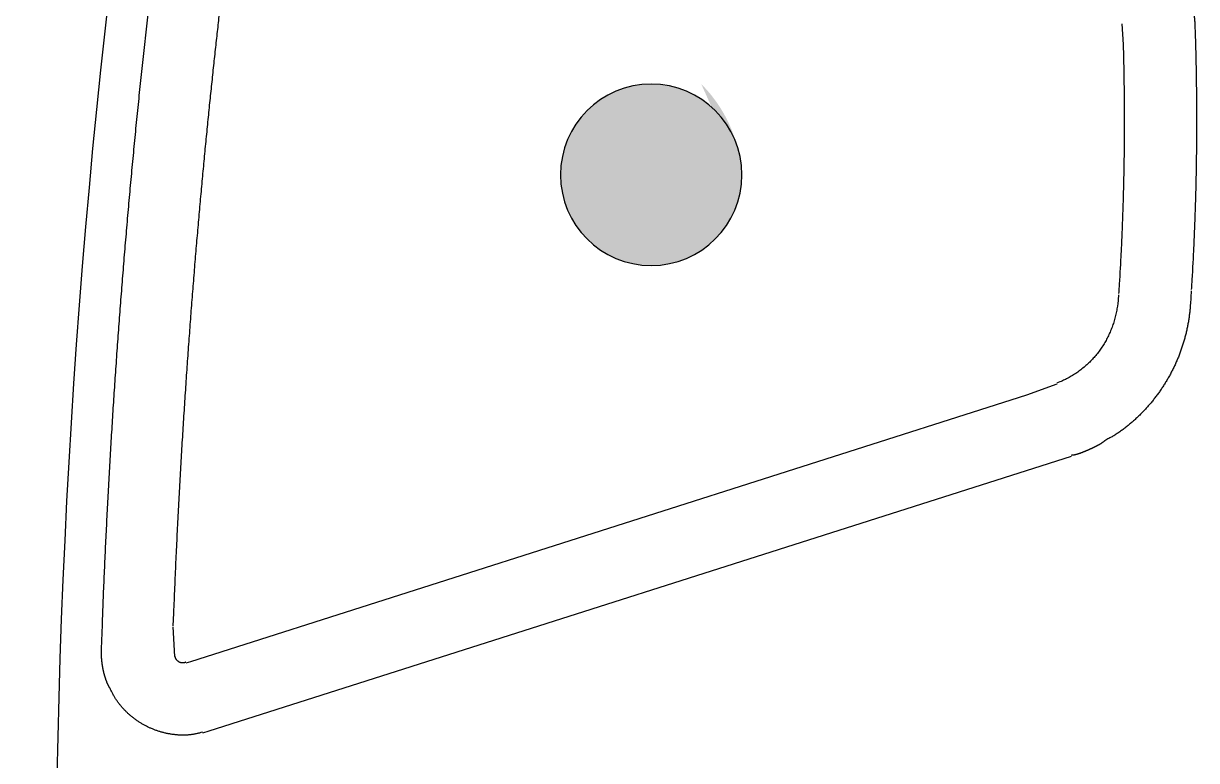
# Model space of a CAD drawing. Extents: x 413 to 494, y 628 to 766.
# Drawn here: x 450.774 to 451.627, y 646.752 to 647.288 of the extents above; entities that cross this region are included whole.
import ezdxf

# ---------------------------------------------------------------- set-up
doc = ezdxf.new("R2010")
doc.units = 0
doc.header["$MEASUREMENT"] = 0
doc.layers.add('1', color=4, linetype='Continuous')
doc.layers.add('DIM', color=3, linetype='Continuous')

# ---------------------------------------------------------------- blocks, each defined once
blk = doc.blocks.new('HSSCP')
at = {"layer": '1'}
h = blk.add_hatch(color=4, dxfattribs=at)
h.dxf.hatch_style = 2
edge = h.paths.add_edge_path()
edge.add_spline(control_points=[(-2.28067, -0.42885), (-2.28067, -0.42885), (-2.28067, -0.42885), (-2.28067, -0.46529), (-2.31021, -0.49483), (-2.34664, -0.49483), (-2.38308, -0.49483), (-2.41261, -0.46529), (-2.41261, -0.42885), (-2.41261, -0.39242), (-2.38308, -0.36288), (-2.34664, -0.36288), (-2.31021, -0.36288), (-2.28067, -0.39242), (-2.28067, -0.42885)], knot_values=[-1, 0, 0, 0, 0, 0, 1, 1, 1, 2, 2, 2, 3, 3, 3, 4, 4, 4, 4], degree=3, periodic=0)
at = {"layer": '1', "color": 4}
for points in [[(-2.00424, -0.31919), (-2.00339, -0.334)], [(-2.00666, -0.51605), (-2.00733, -0.52322)], [(-1.9538, -0.51316), (-1.95443, -0.52293)], [(-2.05155, -0.58118), (-2.0737, -0.58923)], [(-2.0737, -0.58923), (-2.68167, -0.78303)], [(-2.04119, -0.63371), (-2.66828, -0.8336)], [(-2.69307, -0.77929), (-2.69421, -0.75768)], [(-2.68167, -0.78303), (-2.68511, -0.78407)], [(-2.66828, -0.8336), (-2.67303, -0.8349)]]:
    blk.add_lwpolyline(points, dxfattribs=at)
blk.add_open_spline([(-2.71054, -0.06887), (-2.80321, -0.6731), (-2.80315, -1.28793), (-2.71037, -1.89214)], degree=3, dxfattribs=at)
for points, knots in [([(-2.74647, -0.77359), (-2.74647, -0.77359), (-2.74584, -0.75608), (-2.74584, -0.75608), (-2.74561, -0.75025), (-2.74539, -0.74441), (-2.74515, -0.73858), (-2.74491, -0.73275), (-2.74467, -0.72691), (-2.74442, -0.72108), (-2.74417, -0.71524), (-2.7439, -0.7094), (-2.74364, -0.70357), (-2.74337, -0.69774), (-2.74309, -0.6919), (-2.7428, -0.68607), (-2.74251, -0.68024), (-2.74221, -0.6744), (-2.74191, -0.66857), (-2.7416, -0.66273), (-2.74129, -0.65689), (-2.74097, -0.65106), (-2.74065, -0.64523), (-2.74032, -0.6394), (-2.73998, -0.63356), (-2.73964, -0.62773), (-2.7393, -0.62189), (-2.73894, -0.61605), (-2.73859, -0.61022), (-2.73822, -0.60439), (-2.73785, -0.59856), (-2.73747, -0.59273), (-2.73709, -0.58689), (-2.7367, -0.58105), (-2.73631, -0.57522), (-2.73591, -0.56939), (-2.7355, -0.56356), (-2.73509, -0.55772), (-2.73468, -0.55189), (-2.73425, -0.54605), (-2.73383, -0.54022), (-2.7334, -0.53439), (-2.73296, -0.52856), (-2.73252, -0.52273), (-2.73206, -0.51689), (-2.73161, -0.51106), (-2.73115, -0.50523), (-2.73068, -0.4994), (-2.7302, -0.49356), (-2.72973, -0.48773), (-2.72924, -0.4819), (-2.72875, -0.47607), (-2.72826, -0.47024), (-2.72776, -0.4644), (-2.72725, -0.45858), (-2.72673, -0.45275), (-2.72622, -0.44691), (-2.72569, -0.44109), (-2.72516, -0.43526), (-2.72462, -0.42942), (-2.72408, -0.42359), (-2.72354, -0.41777), (-2.72298, -0.41193), (-2.72242, -0.40611), (-2.72186, -0.40028), (-2.72129, -0.39444), (-2.72071, -0.38862), (-2.72013, -0.38279), (-2.71954, -0.37696), (-2.71895, -0.37113), (-2.71835, -0.36531), (-2.71775, -0.35948), (-2.71714, -0.35365), (-2.71652, -0.34783), (-2.7159, -0.34199), (-2.71527, -0.33617), (-2.71464, -0.33034), (-2.714, -0.32452), (-2.71335, -0.31869), (-2.71271, -0.31287), (-2.71205, -0.30705), (-2.71139, -0.30123), (-2.71072, -0.2954), (-2.71005, -0.28957), (-2.70936, -0.28375), (-2.70869, -0.27791), (-2.70799, -0.27207), (-2.70729, -0.26624), (-2.7066, -0.26043), (-2.70589, -0.25462), (-2.70517, -0.24881), (-2.70447, -0.24304), (-2.70375, -0.23726), (-2.70302, -0.23149), (-2.70228, -0.22561), (-2.70154, -0.21975), (-2.70078, -0.21388), (-2.70001, -0.20788), (-2.69922, -0.20188), (-2.69842, -0.19588), (-2.69768, -0.19024), (-2.69693, -0.1846), (-2.69618, -0.17897), (-2.6955, -0.17388), (-2.69481, -0.16878), (-2.69413, -0.16369), (-2.69322, -0.15715), (-2.6923, -0.15061), (-2.69137, -0.14407), (-2.68994, -0.134), (-2.68848, -0.12393), (-2.68698, -0.11386), (-2.68506, -0.10067), (-2.68311, -0.08749), (-2.68115, -0.07431)], [0, 0, 0, 0, 1, 1, 1, 2, 2, 2, 3, 3, 3, 4, 4, 4, 5, 5, 5, 6, 6, 6, 7, 7, 7, 8, 8, 8, 9, 9, 9, 10, 10, 10, 11, 11, 11, 12, 12, 12, 13, 13, 13, 14, 14, 14, 15, 15, 15, 16, 16, 16, 17, 17, 17, 18, 18, 18, 19, 19, 19, 20, 20, 20, 21, 21, 21, 22, 22, 22, 23, 23, 23, 24, 24, 24, 25, 25, 25, 26, 26, 26, 27, 27, 27, 28, 28, 28, 29, 29, 29, 30, 30, 30, 31, 31, 31, 32, 32, 32, 33, 33, 33, 34, 34, 34, 35, 35, 35, 36, 36, 36, 37, 37, 37, 38, 38, 38, 38]), ([(-2.69421, -0.7569), (-2.69421, -0.7569), (-2.69384, -0.74759), (-2.69384, -0.74759), (-2.69372, -0.74449), (-2.6936, -0.7414), (-2.69347, -0.73831), (-2.69334, -0.73523), (-2.69321, -0.73215), (-2.69308, -0.72907), (-2.69295, -0.72601), (-2.69282, -0.72294), (-2.69268, -0.71987), (-2.69255, -0.71682), (-2.69241, -0.71377), (-2.69227, -0.71071), (-2.69213, -0.70767), (-2.69199, -0.70463), (-2.69185, -0.70159), (-2.6917, -0.69856), (-2.69156, -0.69554), (-2.69141, -0.69251), (-2.69126, -0.6895), (-2.69111, -0.68649), (-2.69097, -0.68348), (-2.69081, -0.68048), (-2.69066, -0.67748), (-2.6905, -0.67449), (-2.69035, -0.6715), (-2.69019, -0.66852), (-2.69004, -0.66554), (-2.68988, -0.66258), (-2.68972, -0.65961), (-2.68955, -0.65665), (-2.6894, -0.6537), (-2.68923, -0.65076), (-2.68907, -0.64781), (-2.6889, -0.64488), (-2.68873, -0.64195), (-2.68856, -0.63902), (-2.6884, -0.6361), (-2.68823, -0.63319), (-2.68806, -0.63028), (-2.68789, -0.62739), (-2.68772, -0.62449), (-2.68754, -0.6216), (-2.68736, -0.61872), (-2.68719, -0.61584), (-2.68701, -0.61297), (-2.68684, -0.61011), (-2.68665, -0.60725), (-2.68648, -0.6044), (-2.68629, -0.60156), (-2.68611, -0.59872), (-2.68593, -0.59589), (-2.68574, -0.59307), (-2.68556, -0.59024), (-2.68537, -0.58742), (-2.68519, -0.58462), (-2.685, -0.58182), (-2.68481, -0.57902), (-2.68462, -0.57624), (-2.68443, -0.57345), (-2.68424, -0.57067), (-2.68405, -0.56791), (-2.68385, -0.56514), (-2.68365, -0.56238), (-2.68346, -0.55963), (-2.68327, -0.55688), (-2.68307, -0.55414), (-2.68287, -0.55141), (-2.68268, -0.54869), (-2.68247, -0.54596), (-2.68228, -0.54325), (-2.68207, -0.54054), (-2.68188, -0.53784), (-2.68167, -0.53514), (-2.68147, -0.53246), (-2.68127, -0.52976), (-2.68106, -0.52709), (-2.68086, -0.52442), (-2.68065, -0.52175), (-2.68045, -0.5191), (-2.68024, -0.51645), (-2.68003, -0.51379), (-2.67982, -0.51116), (-2.67961, -0.50852), (-2.6794, -0.50589), (-2.67919, -0.50328), (-2.67898, -0.50066), (-2.67877, -0.49804), (-2.67855, -0.49544), (-2.67834, -0.49285), (-2.67813, -0.49025), (-2.67791, -0.48767), (-2.67769, -0.48509), (-2.67748, -0.48251), (-2.67727, -0.47995), (-2.67705, -0.47739), (-2.67683, -0.47483), (-2.67661, -0.47229), (-2.67639, -0.46975), (-2.67617, -0.4672), (-2.67595, -0.46468), (-2.67573, -0.46216), (-2.67551, -0.45964), (-2.67529, -0.45713), (-2.67507, -0.45462), (-2.67485, -0.45212), (-2.67462, -0.44964), (-2.6744, -0.44715), (-2.67417, -0.44466), (-2.67395, -0.4422), (-2.67372, -0.43973), (-2.6735, -0.43726), (-2.67327, -0.43481), (-2.67304, -0.43237), (-2.67282, -0.42991), (-2.67259, -0.42748), (-2.67236, -0.42506), (-2.67213, -0.42262), (-2.6719, -0.42021), (-2.67168, -0.4178), (-2.67145, -0.41538), (-2.67122, -0.41299), (-2.67099, -0.4106), (-2.67076, -0.4082), (-2.67053, -0.40583), (-2.67029, -0.40346), (-2.67006, -0.40108), (-2.66983, -0.39872), (-2.6696, -0.39636), (-2.66936, -0.39401), (-2.66913, -0.39167), (-2.6689, -0.38933), (-2.66866, -0.387), (-2.66843, -0.38468), (-2.66819, -0.38235), (-2.66796, -0.38003), (-2.66772, -0.37773), (-2.66749, -0.37543), (-2.66725, -0.37314), (-2.66702, -0.37085), (-2.66678, -0.36856), (-2.66654, -0.36629), (-2.66631, -0.36402), (-2.66607, -0.36176), (-2.66583, -0.35949), (-2.6656, -0.35725), (-2.66536, -0.355), (-2.66512, -0.35275), (-2.66488, -0.35052), (-2.66465, -0.3483), (-2.6644, -0.34607), (-2.66417, -0.34386), (-2.66393, -0.34165), (-2.66369, -0.33944), (-2.66345, -0.33725), (-2.66321, -0.33506), (-2.66297, -0.33287), (-2.66273, -0.3307), (-2.6625, -0.32853), (-2.66225, -0.32635), (-2.66201, -0.3242), (-2.66177, -0.32205), (-2.66153, -0.3199), (-2.6613, -0.31776), (-2.66105, -0.31563), (-2.66081, -0.31349), (-2.66057, -0.31137), (-2.66033, -0.30926), (-2.66009, -0.30714), (-2.65985, -0.30504), (-2.65961, -0.30294), (-2.65937, -0.30084), (-2.65913, -0.29877), (-2.65889, -0.29669), (-2.65864, -0.2946), (-2.65841, -0.29254), (-2.65816, -0.29048), (-2.65792, -0.28842), (-2.65768, -0.28638), (-2.65744, -0.28434), (-2.6572, -0.28229), (-2.65696, -0.28027), (-2.65672, -0.27825), (-2.65647, -0.27622), (-2.65624, -0.27421), (-2.65599, -0.2722), (-2.65575, -0.2702), (-2.65551, -0.26821), (-2.65527, -0.26622), (-2.65503, -0.26423), (-2.65479, -0.26227), (-2.65455, -0.26029), (-2.65431, -0.25833), (-2.65407, -0.25637), (-2.65383, -0.25443), (-2.65359, -0.25248), (-2.65335, -0.25054), (-2.65311, -0.24861), (-2.65287, -0.24668), (-2.65263, -0.24476), (-2.65239, -0.24285), (-2.65215, -0.24093), (-2.65191, -0.23904), (-2.65167, -0.23714), (-2.65144, -0.23525), (-2.6512, -0.23337), (-2.65096, -0.23149), (-2.65072, -0.22961), (-2.65048, -0.22776), (-2.65024, -0.2259), (-2.65, -0.22404), (-2.64977, -0.2222), (-2.64953, -0.22036), (-2.64929, -0.21851), (-2.64905, -0.2167), (-2.64882, -0.21487), (-2.64858, -0.21305), (-2.64834, -0.21124), (-2.64811, -0.20944), (-2.64787, -0.20763), (-2.64764, -0.20585), (-2.6474, -0.20407), (-2.64716, -0.20228), (-2.64693, -0.20051), (-2.64669, -0.19874), (-2.64646, -0.19697), (-2.64623, -0.19522), (-2.646, -0.19348), (-2.64576, -0.19173), (-2.64553, -0.19), (-2.6453, -0.18827), (-2.64506, -0.18654), (-2.64483, -0.18483), (-2.6446, -0.18311), (-2.64437, -0.1814), (-2.64414, -0.17971), (-2.64391, -0.17801), (-2.64368, -0.17632), (-2.64345, -0.17464), (-2.64322, -0.17297), (-2.64299, -0.17129), (-2.64275, -0.16964), (-2.64252, -0.16798), (-2.6423, -0.16632), (-2.64207, -0.16468), (-2.64185, -0.16305), (-2.64162, -0.1614), (-2.64138, -0.15978), (-2.64116, -0.15816), (-2.64094, -0.15654), (-2.64071, -0.15494), (-2.64048, -0.15333), (-2.64026, -0.15173), (-2.64003, -0.15015), (-2.63981, -0.14857), (-2.63959, -0.14698), (-2.63936, -0.14542), (-2.63914, -0.14385), (-2.63892, -0.14229), (-2.6387, -0.14074), (-2.63848, -0.13919), (-2.63825, -0.13764), (-2.63803, -0.13611), (-2.63781, -0.13457), (-2.63759, -0.13304), (-2.63738, -0.13152), (-2.63715, -0.13001), (-2.63694, -0.1285), (-2.63672, -0.12701), (-2.63651, -0.12553), (-2.63629, -0.12404), (-2.63607, -0.12255), (-2.63586, -0.12105), (-2.63564, -0.11955), (-2.63542, -0.11804), (-2.6352, -0.11653), (-2.63498, -0.11502), (-2.63477, -0.11361), (-2.63456, -0.1122), (-2.63436, -0.11079), (-2.63418, -0.10952), (-2.63399, -0.10825), (-2.6338, -0.10698), (-2.63357, -0.10538), (-2.63333, -0.10379), (-2.6331, -0.10219), (-2.63274, -0.09976), (-2.63239, -0.09732), (-2.63203, -0.0949), (-2.63156, -0.09174), (-2.6311, -0.08858), (-2.63064, -0.08542)], [0, 0, 0, 0, 1, 1, 1, 2, 2, 2, 3, 3, 3, 4, 4, 4, 5, 5, 5, 6, 6, 6, 7, 7, 7, 8, 8, 8, 9, 9, 9, 10, 10, 10, 11, 11, 11, 12, 12, 12, 13, 13, 13, 14, 14, 14, 15, 15, 15, 16, 16, 16, 17, 17, 17, 18, 18, 18, 19, 19, 19, 20, 20, 20, 21, 21, 21, 22, 22, 22, 23, 23, 23, 24, 24, 24, 25, 25, 25, 26, 26, 26, 27, 27, 27, 28, 28, 28, 29, 29, 29, 30, 30, 30, 31, 31, 31, 32, 32, 32, 33, 33, 33, 34, 34, 34, 35, 35, 35, 36, 36, 36, 37, 37, 37, 38, 38, 38, 39, 39, 39, 40, 40, 40, 41, 41, 41, 42, 42, 42, 43, 43, 43, 44, 44, 44, 45, 45, 45, 46, 46, 46, 47, 47, 47, 48, 48, 48, 49, 49, 49, 50, 50, 50, 51, 51, 51, 52, 52, 52, 53, 53, 53, 54, 54, 54, 55, 55, 55, 56, 56, 56, 57, 57, 57, 58, 58, 58, 59, 59, 59, 60, 60, 60, 61, 61, 61, 62, 62, 62, 63, 63, 63, 64, 64, 64, 65, 65, 65, 66, 66, 66, 67, 67, 67, 68, 68, 68, 69, 69, 69, 70, 70, 70, 71, 71, 71, 72, 72, 72, 73, 73, 73, 74, 74, 74, 75, 75, 75, 76, 76, 76, 77, 77, 77, 78, 78, 78, 79, 79, 79, 80, 80, 80, 81, 81, 81, 82, 82, 82, 83, 83, 83, 84, 84, 84, 85, 85, 85, 86, 86, 86, 87, 87, 87, 88, 88, 88, 89, 89, 89, 90, 90, 90, 91, 91, 91, 92, 92, 92, 93, 93, 93, 94, 94, 94, 95, 95, 95, 96, 96, 96, 97, 97, 97, 98, 98, 98, 98]), ([(-1.953, -0.30338), (-1.953, -0.30338), (-1.95293, -0.30387), (-1.95293, -0.30387), (-1.9529, -0.30403), (-1.95287, -0.30419), (-1.95285, -0.30436), (-1.95283, -0.30452), (-1.95281, -0.30468), (-1.95278, -0.30484), (-1.95275, -0.305), (-1.95273, -0.30516), (-1.9527, -0.30532), (-1.95268, -0.30548), (-1.95266, -0.30564), (-1.95264, -0.30581), (-1.95262, -0.30596), (-1.95259, -0.30613), (-1.95257, -0.30628), (-1.95255, -0.30644), (-1.95253, -0.3066), (-1.9525, -0.30676), (-1.95248, -0.30691), (-1.95246, -0.30707), (-1.95244, -0.30723), (-1.95242, -0.30739), (-1.95239, -0.30754), (-1.95237, -0.3077), (-1.95235, -0.30785), (-1.95233, -0.30801), (-1.95231, -0.30817), (-1.95229, -0.30832), (-1.95227, -0.30847), (-1.95225, -0.30863), (-1.95223, -0.30878), (-1.95221, -0.30894), (-1.9522, -0.30909), (-1.95218, -0.30924), (-1.95216, -0.30939), (-1.95213, -0.30955), (-1.95211, -0.3097), (-1.9521, -0.30986), (-1.95208, -0.31), (-1.95206, -0.31015), (-1.95205, -0.31031), (-1.95203, -0.31046), (-1.95201, -0.31061), (-1.95199, -0.31076), (-1.95197, -0.31091), (-1.95196, -0.31106), (-1.95194, -0.3112), (-1.95192, -0.31135), (-1.9519, -0.3115), (-1.95189, -0.31165), (-1.95187, -0.3118), (-1.95186, -0.31195), (-1.95184, -0.31209), (-1.95182, -0.31224), (-1.95181, -0.31238), (-1.95179, -0.31253), (-1.95178, -0.31268), (-1.95176, -0.31283), (-1.95175, -0.31297), (-1.95173, -0.31312), (-1.95171, -0.31326), (-1.9517, -0.31341), (-1.95169, -0.31355), (-1.95167, -0.31369), (-1.95166, -0.31384), (-1.95165, -0.31398), (-1.95163, -0.31412), (-1.95162, -0.31427), (-1.95161, -0.31441), (-1.95159, -0.31455), (-1.95158, -0.31469), (-1.95157, -0.31483), (-1.95155, -0.31498), (-1.95154, -0.31512), (-1.95153, -0.31526), (-1.95152, -0.3154), (-1.9515, -0.31554), (-1.95149, -0.31567), (-1.95148, -0.31582), (-1.95147, -0.31595), (-1.95146, -0.31609), (-1.95145, -0.31623), (-1.95144, -0.31637), (-1.95142, -0.31651), (-1.95142, -0.31664), (-1.9514, -0.31678), (-1.9514, -0.31691), (-1.95138, -0.31705), (-1.95138, -0.31719), (-1.95136, -0.31732), (-1.95135, -0.31746), (-1.95135, -0.31759), (-1.95133, -0.31773), (-1.95133, -0.31787), (-1.95132, -0.31801), (-1.95131, -0.31814), (-1.9513, -0.31827), (-1.95129, -0.31841), (-1.95129, -0.31853), (-1.95128, -0.31865), (-1.95127, -0.31877), (-1.95126, -0.31888), (-1.95125, -0.31903), (-1.95125, -0.31917), (-1.95124, -0.31932), (-1.95123, -0.31955), (-1.95122, -0.31977), (-1.95121, -0.31999), (-1.95119, -0.32029), (-1.95118, -0.32058), (-1.95117, -0.32087)], [0, 0, 0, 0, 1, 1, 1, 2, 2, 2, 3, 3, 3, 4, 4, 4, 5, 5, 5, 6, 6, 6, 7, 7, 7, 8, 8, 8, 9, 9, 9, 10, 10, 10, 11, 11, 11, 12, 12, 12, 13, 13, 13, 14, 14, 14, 15, 15, 15, 16, 16, 16, 17, 17, 17, 18, 18, 18, 19, 19, 19, 20, 20, 20, 21, 21, 21, 22, 22, 22, 23, 23, 23, 24, 24, 24, 25, 25, 25, 26, 26, 26, 27, 27, 27, 28, 28, 28, 29, 29, 29, 30, 30, 30, 31, 31, 31, 32, 32, 32, 33, 33, 33, 34, 34, 34, 35, 35, 35, 36, 36, 36, 37, 37, 37, 38, 38, 38, 38]), ([(-1.95117, -0.32087), (-1.95117, -0.32087), (-1.95101, -0.32572), (-1.95101, -0.32572), (-1.95095, -0.32733), (-1.95091, -0.32895), (-1.95086, -0.33056), (-1.95081, -0.33217), (-1.95077, -0.33378), (-1.95072, -0.33539), (-1.95068, -0.33701), (-1.95064, -0.33862), (-1.9506, -0.34024), (-1.95056, -0.34184), (-1.95053, -0.34346), (-1.95049, -0.34507), (-1.95045, -0.34668), (-1.95043, -0.34829), (-1.95039, -0.3499), (-1.95036, -0.35151), (-1.95033, -0.35312), (-1.9503, -0.35473), (-1.95028, -0.35634), (-1.95025, -0.35794), (-1.95022, -0.35956), (-1.9502, -0.36117), (-1.95018, -0.36277), (-1.95016, -0.36438), (-1.95014, -0.36599), (-1.95012, -0.36759), (-1.95011, -0.3692), (-1.95009, -0.3708), (-1.95007, -0.37241), (-1.95006, -0.37402), (-1.95005, -0.37562), (-1.95004, -0.37722), (-1.95003, -0.37883), (-1.95002, -0.38043), (-1.95001, -0.38204), (-1.95001, -0.38365), (-1.95001, -0.38525), (-1.95, -0.38685), (-1.95, -0.38845), (-1.95, -0.39006), (-1.95, -0.39166), (-1.95001, -0.39326), (-1.95001, -0.39486), (-1.95001, -0.39646), (-1.95002, -0.39806), (-1.95003, -0.39966), (-1.95003, -0.40126), (-1.95005, -0.40286), (-1.95005, -0.40446), (-1.95007, -0.40606), (-1.95008, -0.40766), (-1.95009, -0.40925), (-1.95011, -0.41085), (-1.95013, -0.41245), (-1.95015, -0.41405), (-1.95017, -0.41564), (-1.95019, -0.41724), (-1.95021, -0.41884), (-1.95024, -0.42043), (-1.95026, -0.42203), (-1.95028, -0.42362), (-1.95031, -0.42522), (-1.95034, -0.42681), (-1.95037, -0.42841), (-1.95041, -0.43), (-1.95044, -0.43159), (-1.95047, -0.43319), (-1.95051, -0.43478), (-1.95054, -0.43637), (-1.95058, -0.43796), (-1.95062, -0.43955), (-1.95066, -0.44115), (-1.9507, -0.44274), (-1.95074, -0.44433), (-1.95079, -0.44592), (-1.95083, -0.44751), (-1.95088, -0.4491), (-1.95093, -0.45068), (-1.95098, -0.45228), (-1.95103, -0.45386), (-1.95108, -0.45545), (-1.95114, -0.45704), (-1.95119, -0.45863), (-1.95125, -0.46023), (-1.9513, -0.46181), (-1.95136, -0.46339), (-1.95142, -0.46497), (-1.95148, -0.46655), (-1.95154, -0.46812), (-1.95161, -0.46969), (-1.95167, -0.47129), (-1.95173, -0.47289), (-1.9518, -0.47448), (-1.95188, -0.47611), (-1.95194, -0.47774), (-1.95202, -0.47938), (-1.95209, -0.48091), (-1.95216, -0.48244), (-1.95223, -0.48397), (-1.9523, -0.48536), (-1.95237, -0.48674), (-1.95243, -0.48813), (-1.95252, -0.4899), (-1.95262, -0.49168), (-1.95271, -0.49346), (-1.95285, -0.49618), (-1.95301, -0.49891), (-1.95317, -0.50165), (-1.95338, -0.50522), (-1.95359, -0.5088), (-1.9538, -0.51237)], [0, 0, 0, 0, 1, 1, 1, 2, 2, 2, 3, 3, 3, 4, 4, 4, 5, 5, 5, 6, 6, 6, 7, 7, 7, 8, 8, 8, 9, 9, 9, 10, 10, 10, 11, 11, 11, 12, 12, 12, 13, 13, 13, 14, 14, 14, 15, 15, 15, 16, 16, 16, 17, 17, 17, 18, 18, 18, 19, 19, 19, 20, 20, 20, 21, 21, 21, 22, 22, 22, 23, 23, 23, 24, 24, 24, 25, 25, 25, 26, 26, 26, 27, 27, 27, 28, 28, 28, 29, 29, 29, 30, 30, 30, 31, 31, 31, 32, 32, 32, 33, 33, 33, 34, 34, 34, 35, 35, 35, 36, 36, 36, 37, 37, 37, 38, 38, 38, 38]), ([(-2.00339, -0.33322), (-2.00339, -0.33322), (-2.00327, -0.33783), (-2.00327, -0.33783), (-2.00323, -0.33936), (-2.00319, -0.3409), (-2.00315, -0.34243), (-2.00311, -0.34397), (-2.00308, -0.34551), (-2.00304, -0.34704), (-2.00301, -0.34858), (-2.00298, -0.35011), (-2.00295, -0.35164), (-2.00292, -0.35318), (-2.0029, -0.35471), (-2.00287, -0.35624), (-2.00284, -0.35777), (-2.00282, -0.35931), (-2.00279, -0.36084), (-2.00277, -0.36237), (-2.00275, -0.36391), (-2.00273, -0.36543), (-2.00271, -0.36696), (-2.0027, -0.3685), (-2.00268, -0.37002), (-2.00267, -0.37155), (-2.00265, -0.37308), (-2.00264, -0.37461), (-2.00263, -0.37614), (-2.00262, -0.37767), (-2.00261, -0.3792), (-2.0026, -0.38072), (-2.0026, -0.38225), (-2.00259, -0.38378), (-2.00259, -0.3853), (-2.00258, -0.38683), (-2.00258, -0.38835), (-2.00258, -0.38988), (-2.00258, -0.3914), (-2.00258, -0.39292), (-2.00258, -0.39445), (-2.00259, -0.39598), (-2.0026, -0.3975), (-2.0026, -0.39902), (-2.00261, -0.40055), (-2.00262, -0.40207), (-2.00263, -0.40358), (-2.00264, -0.40511), (-2.00265, -0.40663), (-2.00267, -0.40815), (-2.00268, -0.40967), (-2.0027, -0.41119), (-2.00271, -0.41271), (-2.00273, -0.41423), (-2.00275, -0.41575), (-2.00277, -0.41727), (-2.00279, -0.41879), (-2.00282, -0.42031), (-2.00284, -0.42182), (-2.00287, -0.42334), (-2.0029, -0.42486), (-2.00292, -0.42637), (-2.00295, -0.42789), (-2.00298, -0.42941), (-2.00301, -0.43092), (-2.00304, -0.43244), (-2.00308, -0.43395), (-2.00311, -0.43547), (-2.00315, -0.43698), (-2.00319, -0.4385), (-2.00323, -0.44001), (-2.00327, -0.44152), (-2.00331, -0.44303), (-2.00335, -0.44455), (-2.00339, -0.44607), (-2.00344, -0.44758), (-2.00348, -0.44908), (-2.00353, -0.4506), (-2.00357, -0.45211), (-2.00363, -0.45362), (-2.00368, -0.45513), (-2.00373, -0.45664), (-2.00378, -0.45814), (-2.00383, -0.45966), (-2.00389, -0.46117), (-2.00395, -0.46267), (-2.004, -0.46419), (-2.00406, -0.4657), (-2.00412, -0.4672), (-2.00418, -0.46871), (-2.00425, -0.47021), (-2.00431, -0.47171), (-2.00437, -0.4732), (-2.00444, -0.47469), (-2.0045, -0.47621), (-2.00457, -0.47773), (-2.00464, -0.47924), (-2.00471, -0.48079), (-2.00479, -0.48235), (-2.00487, -0.4839), (-2.00494, -0.48535), (-2.00501, -0.48681), (-2.00508, -0.48827), (-2.00515, -0.48958), (-2.00522, -0.4909), (-2.00528, -0.49221), (-2.00537, -0.4939), (-2.00547, -0.49559), (-2.00557, -0.49727), (-2.00571, -0.49987), (-2.00587, -0.50247), (-2.00603, -0.50507), (-2.00624, -0.50846), (-2.00644, -0.51186), (-2.00666, -0.51526)], [0, 0, 0, 0, 1, 1, 1, 2, 2, 2, 3, 3, 3, 4, 4, 4, 5, 5, 5, 6, 6, 6, 7, 7, 7, 8, 8, 8, 9, 9, 9, 10, 10, 10, 11, 11, 11, 12, 12, 12, 13, 13, 13, 14, 14, 14, 15, 15, 15, 16, 16, 16, 17, 17, 17, 18, 18, 18, 19, 19, 19, 20, 20, 20, 21, 21, 21, 22, 22, 22, 23, 23, 23, 24, 24, 24, 25, 25, 25, 26, 26, 26, 27, 27, 27, 28, 28, 28, 29, 29, 29, 30, 30, 30, 31, 31, 31, 32, 32, 32, 33, 33, 33, 34, 34, 34, 35, 35, 35, 36, 36, 36, 37, 37, 37, 38, 38, 38, 38]), ([(-2.28067, -0.42885), (-2.28067, -0.46529), (-2.31021, -0.49483), (-2.34664, -0.49483), (-2.38308, -0.49483), (-2.41261, -0.46529), (-2.41261, -0.42885), (-2.41261, -0.39242), (-2.38308, -0.36288), (-2.34664, -0.36288), (-2.31021, -0.36288), (-2.28067, -0.39242), (-2.28067, -0.42885)], [0, 0, 0, 0, 1, 1, 1, 2, 2, 2, 3, 3, 3, 4, 4, 4, 4]), ([(-2.00733, -0.52243), (-2.00733, -0.52243), (-2.0076, -0.52443), (-2.0076, -0.52443), (-2.0077, -0.52509), (-2.00781, -0.52574), (-2.00791, -0.5264), (-2.00803, -0.52706), (-2.00815, -0.52771), (-2.00828, -0.52836), (-2.00841, -0.52901), (-2.00854, -0.52966), (-2.00869, -0.5303), (-2.00884, -0.53094), (-2.00899, -0.53158), (-2.00916, -0.53222), (-2.00932, -0.53285), (-2.00949, -0.53348), (-2.00966, -0.53411), (-2.00984, -0.53474), (-2.01003, -0.53537), (-2.01022, -0.53599), (-2.01042, -0.53661), (-2.01061, -0.53722), (-2.01082, -0.53784), (-2.01103, -0.53845), (-2.01125, -0.53906), (-2.01147, -0.53967), (-2.0117, -0.54027), (-2.01193, -0.54087), (-2.01217, -0.54147), (-2.0124, -0.54207), (-2.01265, -0.54266), (-2.01291, -0.54325), (-2.01316, -0.54384), (-2.01342, -0.54442), (-2.01369, -0.545), (-2.01396, -0.54558), (-2.01423, -0.54615), (-2.01452, -0.54672), (-2.0148, -0.54729), (-2.0151, -0.54786), (-2.01539, -0.54842), (-2.01569, -0.54898), (-2.01599, -0.54953), (-2.0163, -0.55009), (-2.01662, -0.55064), (-2.01693, -0.55119), (-2.01726, -0.55173), (-2.01758, -0.55227), (-2.01792, -0.55281), (-2.01826, -0.55334), (-2.0186, -0.55387), (-2.01895, -0.5544), (-2.0193, -0.55492), (-2.01965, -0.55544), (-2.02001, -0.55596), (-2.02038, -0.55646), (-2.02075, -0.55697), (-2.02112, -0.55748), (-2.0215, -0.55798), (-2.02188, -0.55848), (-2.02226, -0.55897), (-2.02266, -0.55946), (-2.02305, -0.55995), (-2.02345, -0.56044), (-2.02386, -0.56091), (-2.02426, -0.56139), (-2.02468, -0.56186), (-2.0251, -0.56233), (-2.02552, -0.56279), (-2.02595, -0.56325), (-2.02637, -0.56371), (-2.02681, -0.56416), (-2.02724, -0.56461), (-2.02769, -0.56505), (-2.02813, -0.56549), (-2.02858, -0.56593), (-2.02904, -0.56636), (-2.02949, -0.56679), (-2.02995, -0.56721), (-2.03042, -0.56763), (-2.0309, -0.56805), (-2.03137, -0.56845), (-2.03185, -0.56886), (-2.03234, -0.56927), (-2.03282, -0.56966), (-2.03331, -0.57005), (-2.03381, -0.57045), (-2.0343, -0.57083), (-2.0348, -0.57121), (-2.03531, -0.57158), (-2.03581, -0.57195), (-2.03632, -0.57231), (-2.03684, -0.57268), (-2.03736, -0.57304), (-2.0379, -0.57339), (-2.03844, -0.57375), (-2.03899, -0.5741), (-2.03954, -0.57444), (-2.04007, -0.57477), (-2.04059, -0.57509), (-2.04112, -0.57541), (-2.04159, -0.5757), (-2.04207, -0.57598), (-2.04256, -0.57626), (-2.04319, -0.57661), (-2.04382, -0.57693), (-2.04447, -0.57725), (-2.04547, -0.57775), (-2.04648, -0.57821), (-2.04751, -0.57865), (-2.04885, -0.57925), (-2.05019, -0.57983), (-2.05155, -0.58039)], [0, 0, 0, 0, 1, 1, 1, 2, 2, 2, 3, 3, 3, 4, 4, 4, 5, 5, 5, 6, 6, 6, 7, 7, 7, 8, 8, 8, 9, 9, 9, 10, 10, 10, 11, 11, 11, 12, 12, 12, 13, 13, 13, 14, 14, 14, 15, 15, 15, 16, 16, 16, 17, 17, 17, 18, 18, 18, 19, 19, 19, 20, 20, 20, 21, 21, 21, 22, 22, 22, 23, 23, 23, 24, 24, 24, 25, 25, 25, 26, 26, 26, 27, 27, 27, 28, 28, 28, 29, 29, 29, 30, 30, 30, 31, 31, 31, 32, 32, 32, 33, 33, 33, 34, 34, 34, 35, 35, 35, 36, 36, 36, 37, 37, 37, 38, 38, 38, 38]), ([(-1.95443, -0.52214), (-1.95443, -0.52214), (-1.95454, -0.52379), (-1.95454, -0.52379), (-1.95458, -0.52434), (-1.95462, -0.52488), (-1.95466, -0.52542), (-1.95471, -0.52597), (-1.95476, -0.52651), (-1.95481, -0.52705), (-1.95486, -0.52758), (-1.95492, -0.52812), (-1.95498, -0.52865), (-1.95504, -0.52918), (-1.9551, -0.52971), (-1.95516, -0.53024), (-1.95523, -0.53076), (-1.9553, -0.53129), (-1.95536, -0.53181), (-1.95544, -0.53234), (-1.95551, -0.53285), (-1.95559, -0.53337), (-1.95566, -0.53389), (-1.95574, -0.5344), (-1.95582, -0.53492), (-1.95591, -0.53543), (-1.95599, -0.53594), (-1.95608, -0.53646), (-1.95618, -0.53697), (-1.95626, -0.53748), (-1.95636, -0.53798), (-1.95645, -0.53849), (-1.95656, -0.53899), (-1.95666, -0.5395), (-1.95676, -0.54), (-1.95686, -0.5405), (-1.95697, -0.541), (-1.95708, -0.5415), (-1.95719, -0.542), (-1.9573, -0.5425), (-1.95741, -0.543), (-1.95753, -0.54349), (-1.95765, -0.54399), (-1.95777, -0.54448), (-1.95789, -0.54498), (-1.95801, -0.54547), (-1.95814, -0.54596), (-1.95827, -0.54645), (-1.9584, -0.54694), (-1.95853, -0.54744), (-1.95867, -0.54793), (-1.95881, -0.54841), (-1.95894, -0.5489), (-1.95908, -0.54939), (-1.95923, -0.54988), (-1.95937, -0.55037), (-1.95951, -0.55086), (-1.95966, -0.55134), (-1.95981, -0.55183), (-1.95997, -0.55231), (-1.96012, -0.5528), (-1.96028, -0.55328), (-1.96044, -0.55377), (-1.9606, -0.55425), (-1.96075, -0.55473), (-1.96092, -0.55521), (-1.96109, -0.55568), (-1.96126, -0.55617), (-1.96143, -0.55665), (-1.9616, -0.55712), (-1.96177, -0.5576), (-1.96195, -0.55808), (-1.96212, -0.55855), (-1.9623, -0.55903), (-1.96248, -0.5595), (-1.96267, -0.55998), (-1.96286, -0.56045), (-1.96304, -0.56092), (-1.96323, -0.56139), (-1.96342, -0.56186), (-1.96362, -0.56234), (-1.96381, -0.56281), (-1.964, -0.56327), (-1.96421, -0.56374), (-1.9644, -0.56421), (-1.96461, -0.56467), (-1.96481, -0.56514), (-1.96502, -0.5656), (-1.96522, -0.56607), (-1.96543, -0.56653), (-1.96565, -0.56699), (-1.96586, -0.56745), (-1.96608, -0.56791), (-1.9663, -0.56837), (-1.96651, -0.56883), (-1.96674, -0.56928), (-1.96696, -0.56974), (-1.96718, -0.5702), (-1.96741, -0.57065), (-1.96764, -0.57111), (-1.96787, -0.57155), (-1.9681, -0.57201), (-1.96834, -0.57246), (-1.96857, -0.57291), (-1.96881, -0.57336), (-1.96905, -0.57381), (-1.96929, -0.57425), (-1.96954, -0.5747), (-1.96978, -0.57514), (-1.97002, -0.57559), (-1.97028, -0.57603), (-1.97053, -0.57647), (-1.97078, -0.57691), (-1.97104, -0.57735), (-1.97129, -0.57779), (-1.97154, -0.57823), (-1.97181, -0.57867), (-1.97207, -0.5791), (-1.97233, -0.57954), (-1.9726, -0.57997), (-1.97286, -0.5804), (-1.97313, -0.58084), (-1.9734, -0.58126), (-1.97367, -0.58169), (-1.97394, -0.58213), (-1.97422, -0.58255), (-1.97449, -0.58297), (-1.97477, -0.5834), (-1.97506, -0.58382), (-1.97534, -0.58425), (-1.97562, -0.58467), (-1.9759, -0.58509), (-1.9762, -0.58551), (-1.97648, -0.58592), (-1.97677, -0.58634), (-1.97706, -0.58676), (-1.97736, -0.58717), (-1.97765, -0.58759), (-1.97795, -0.588), (-1.97825, -0.58841), (-1.97856, -0.58882), (-1.97885, -0.58923), (-1.97916, -0.58963), (-1.97947, -0.59004), (-1.97978, -0.59044), (-1.98008, -0.59085), (-1.98039, -0.59125), (-1.98071, -0.59165), (-1.98102, -0.59205), (-1.98134, -0.59245), (-1.98165, -0.59284), (-1.98197, -0.59324), (-1.98229, -0.59363), (-1.98261, -0.59403), (-1.98294, -0.59442), (-1.98326, -0.59481), (-1.98359, -0.59519), (-1.98391, -0.59559), (-1.98425, -0.59597), (-1.98458, -0.59635), (-1.98491, -0.59674), (-1.98524, -0.59712), (-1.98558, -0.5975), (-1.98592, -0.59788), (-1.98626, -0.59826), (-1.9866, -0.59864), (-1.98694, -0.59901), (-1.98728, -0.59939), (-1.98763, -0.59976), (-1.98798, -0.60013), (-1.98833, -0.6005), (-1.98867, -0.60087), (-1.98903, -0.60124), (-1.98938, -0.6016), (-1.98973, -0.60197), (-1.99009, -0.60233), (-1.99044, -0.60269), (-1.9908, -0.60305), (-1.99116, -0.60341), (-1.99153, -0.60377), (-1.99189, -0.60412), (-1.99226, -0.60447), (-1.99262, -0.60482), (-1.99299, -0.60518), (-1.99335, -0.60553), (-1.99373, -0.60588), (-1.9941, -0.60622), (-1.99447, -0.60657), (-1.99485, -0.60691), (-1.99523, -0.60725), (-1.9956, -0.60759), (-1.99598, -0.60793), (-1.99636, -0.60827), (-1.99674, -0.6086), (-1.99712, -0.60894), (-1.9975, -0.60927), (-1.99789, -0.6096), (-1.99828, -0.60993), (-1.99866, -0.61026), (-1.99906, -0.61058), (-1.99944, -0.61091), (-1.99984, -0.61123), (-2.00023, -0.61155), (-2.00062, -0.61187), (-2.00102, -0.61219), (-2.00142, -0.6125), (-2.00182, -0.61281), (-2.00222, -0.61313), (-2.00262, -0.61344), (-2.00302, -0.61374), (-2.00342, -0.61404), (-2.00382, -0.61435), (-2.00422, -0.61464), (-2.00463, -0.61494), (-2.00504, -0.61523), (-2.00545, -0.61552), (-2.00587, -0.61581), (-2.00629, -0.6161), (-2.00672, -0.61639), (-2.00715, -0.61668), (-2.00755, -0.61695), (-2.00795, -0.61721), (-2.00836, -0.61748), (-2.00873, -0.61772), (-2.00909, -0.61795), (-2.00946, -0.61819), (-2.00994, -0.61848), (-2.01041, -0.61876), (-2.01089, -0.61903), (-2.01163, -0.61945), (-2.01238, -0.61985), (-2.01314, -0.62024), (-2.01411, -0.62075), (-2.01509, -0.62126), (-2.01608, -0.62175)], [0, 0, 0, 0, 1, 1, 1, 2, 2, 2, 3, 3, 3, 4, 4, 4, 5, 5, 5, 6, 6, 6, 7, 7, 7, 8, 8, 8, 9, 9, 9, 10, 10, 10, 11, 11, 11, 12, 12, 12, 13, 13, 13, 14, 14, 14, 15, 15, 15, 16, 16, 16, 17, 17, 17, 18, 18, 18, 19, 19, 19, 20, 20, 20, 21, 21, 21, 22, 22, 22, 23, 23, 23, 24, 24, 24, 25, 25, 25, 26, 26, 26, 27, 27, 27, 28, 28, 28, 29, 29, 29, 30, 30, 30, 31, 31, 31, 32, 32, 32, 33, 33, 33, 34, 34, 34, 35, 35, 35, 36, 36, 36, 37, 37, 37, 38, 38, 38, 39, 39, 39, 40, 40, 40, 41, 41, 41, 42, 42, 42, 43, 43, 43, 44, 44, 44, 45, 45, 45, 46, 46, 46, 47, 47, 47, 48, 48, 48, 49, 49, 49, 50, 50, 50, 51, 51, 51, 52, 52, 52, 53, 53, 53, 54, 54, 54, 55, 55, 55, 56, 56, 56, 57, 57, 57, 58, 58, 58, 59, 59, 59, 60, 60, 60, 61, 61, 61, 62, 62, 62, 63, 63, 63, 64, 64, 64, 65, 65, 65, 66, 66, 66, 67, 67, 67, 68, 68, 68, 69, 69, 69, 70, 70, 70, 71, 71, 71, 72, 72, 72, 73, 73, 73, 74, 74, 74, 75, 75, 75, 76, 76, 76, 77, 77, 77, 78, 78, 78, 78]), ([(-2.01608, -0.62175), (-2.01608, -0.62175), (-2.01648, -0.6221), (-2.01648, -0.6221), (-2.01661, -0.62221), (-2.01674, -0.62231), (-2.01687, -0.62242), (-2.01701, -0.62253), (-2.01714, -0.62264), (-2.01727, -0.62274), (-2.0174, -0.62285), (-2.01754, -0.62295), (-2.01767, -0.62305), (-2.0178, -0.62315), (-2.01794, -0.62325), (-2.01807, -0.62335), (-2.0182, -0.62344), (-2.01834, -0.62354), (-2.01847, -0.62363), (-2.0186, -0.62373), (-2.01874, -0.62381), (-2.01887, -0.62391), (-2.01901, -0.624), (-2.01914, -0.62408), (-2.01927, -0.62417), (-2.01941, -0.62426), (-2.01954, -0.62435), (-2.01968, -0.62443), (-2.01981, -0.62452), (-2.01994, -0.6246), (-2.02008, -0.62468), (-2.02022, -0.62476), (-2.02035, -0.62484), (-2.02049, -0.62493), (-2.02062, -0.625), (-2.02076, -0.62508), (-2.02089, -0.62516), (-2.02103, -0.62524), (-2.02117, -0.62531), (-2.0213, -0.62539), (-2.02144, -0.62547), (-2.02157, -0.62554), (-2.02171, -0.62561), (-2.02184, -0.62568), (-2.02198, -0.62576), (-2.02212, -0.62583), (-2.02225, -0.6259), (-2.02239, -0.62598), (-2.02252, -0.62604), (-2.02266, -0.62612), (-2.02279, -0.62619), (-2.02294, -0.62626), (-2.02307, -0.62633), (-2.02321, -0.6264), (-2.02334, -0.62646), (-2.02348, -0.62653), (-2.02362, -0.6266), (-2.02376, -0.62667), (-2.02389, -0.62674), (-2.02403, -0.6268), (-2.02417, -0.62687), (-2.02431, -0.62694), (-2.02444, -0.62701), (-2.02458, -0.62708), (-2.02472, -0.62714), (-2.02485, -0.62721), (-2.025, -0.62727), (-2.02513, -0.62734), (-2.02527, -0.62741), (-2.02541, -0.62748), (-2.02555, -0.62754), (-2.02569, -0.6276), (-2.02582, -0.62767), (-2.02596, -0.62773), (-2.0261, -0.6278), (-2.02624, -0.62787), (-2.02638, -0.62793), (-2.02652, -0.628), (-2.02666, -0.62806), (-2.02679, -0.62813), (-2.02694, -0.62819), (-2.02708, -0.62825), (-2.02721, -0.62832), (-2.02736, -0.62838), (-2.02749, -0.62845), (-2.02764, -0.62851), (-2.02777, -0.62857), (-2.02791, -0.62863), (-2.02806, -0.6287), (-2.02819, -0.62876), (-2.02833, -0.62882), (-2.02847, -0.62888), (-2.02861, -0.62894), (-2.02875, -0.62901), (-2.02889, -0.62907), (-2.02903, -0.62913), (-2.02917, -0.62919), (-2.02932, -0.62925), (-2.02945, -0.62931), (-2.0296, -0.62937), (-2.02974, -0.62944), (-2.02988, -0.6295), (-2.03002, -0.62956), (-2.03016, -0.62961), (-2.0303, -0.62967), (-2.03044, -0.62973), (-2.03059, -0.62979), (-2.03072, -0.62986), (-2.03086, -0.62991), (-2.03101, -0.62997), (-2.03115, -0.63003), (-2.03129, -0.63009), (-2.03143, -0.63015), (-2.03158, -0.63021), (-2.03171, -0.63026), (-2.03185, -0.63032), (-2.032, -0.63038), (-2.03214, -0.63044), (-2.03228, -0.63049), (-2.03242, -0.63055), (-2.03257, -0.63061), (-2.03271, -0.63067), (-2.03285, -0.63072), (-2.03299, -0.63078), (-2.03314, -0.63084), (-2.03328, -0.63089), (-2.03342, -0.63095), (-2.03356, -0.631), (-2.0337, -0.63106), (-2.03385, -0.63111), (-2.03399, -0.63116), (-2.03413, -0.63122), (-2.03427, -0.63127), (-2.03442, -0.63133), (-2.03456, -0.63138), (-2.0347, -0.63144), (-2.03484, -0.63148), (-2.03499, -0.63154), (-2.03513, -0.63159), (-2.03527, -0.63164), (-2.03541, -0.63169), (-2.03556, -0.63173), (-2.03571, -0.63178), (-2.03585, -0.63183), (-2.03599, -0.63188), (-2.03613, -0.63192), (-2.03628, -0.63197), (-2.03642, -0.63201), (-2.03657, -0.63206), (-2.03671, -0.6321), (-2.03685, -0.63214), (-2.03699, -0.63218), (-2.03714, -0.63222), (-2.03728, -0.63226), (-2.03742, -0.6323), (-2.03757, -0.63234), (-2.03771, -0.63238), (-2.03786, -0.63241), (-2.03801, -0.63245), (-2.03816, -0.63249), (-2.0383, -0.63251), (-2.03844, -0.63255), (-2.03858, -0.63258), (-2.0387, -0.63261), (-2.03883, -0.63264), (-2.03896, -0.63266), (-2.03912, -0.63269), (-2.03929, -0.63272), (-2.03945, -0.63274), (-2.0397, -0.63278), (-2.03994, -0.63281), (-2.0402, -0.63283), (-2.04053, -0.63287), (-2.04086, -0.63289), (-2.04119, -0.63292)], [0, 0, 0, 0, 1, 1, 1, 2, 2, 2, 3, 3, 3, 4, 4, 4, 5, 5, 5, 6, 6, 6, 7, 7, 7, 8, 8, 8, 9, 9, 9, 10, 10, 10, 11, 11, 11, 12, 12, 12, 13, 13, 13, 14, 14, 14, 15, 15, 15, 16, 16, 16, 17, 17, 17, 18, 18, 18, 19, 19, 19, 20, 20, 20, 21, 21, 21, 22, 22, 22, 23, 23, 23, 24, 24, 24, 25, 25, 25, 26, 26, 26, 27, 27, 27, 28, 28, 28, 29, 29, 29, 30, 30, 30, 31, 31, 31, 32, 32, 32, 33, 33, 33, 34, 34, 34, 35, 35, 35, 36, 36, 36, 37, 37, 37, 38, 38, 38, 39, 39, 39, 40, 40, 40, 41, 41, 41, 42, 42, 42, 43, 43, 43, 44, 44, 44, 45, 45, 45, 46, 46, 46, 47, 47, 47, 48, 48, 48, 49, 49, 49, 50, 50, 50, 51, 51, 51, 52, 52, 52, 53, 53, 53, 54, 54, 54, 55, 55, 55, 56, 56, 56, 57, 57, 57, 58, 58, 58, 58]), ([(-2.74019, -0.80244), (-2.74019, -0.80244), (-2.74045, -0.80209), (-2.74045, -0.80209), (-2.74054, -0.80197), (-2.74063, -0.80184), (-2.74071, -0.80171), (-2.7408, -0.80157), (-2.74088, -0.80144), (-2.74096, -0.8013), (-2.74105, -0.80115), (-2.74113, -0.80101), (-2.74121, -0.80086), (-2.74129, -0.8007), (-2.74137, -0.80054), (-2.74146, -0.80038), (-2.74154, -0.80022), (-2.74161, -0.80006), (-2.74169, -0.79989), (-2.74177, -0.79972), (-2.74185, -0.79955), (-2.74192, -0.79938), (-2.742, -0.7992), (-2.74207, -0.79903), (-2.74215, -0.79886), (-2.74222, -0.79867), (-2.7423, -0.7985), (-2.74236, -0.79831), (-2.74244, -0.79813), (-2.74251, -0.79795), (-2.74258, -0.79776), (-2.74266, -0.79757), (-2.74272, -0.79739), (-2.74279, -0.7972), (-2.74286, -0.79702), (-2.74293, -0.79683), (-2.74299, -0.79664), (-2.74306, -0.79645), (-2.74313, -0.79626), (-2.74319, -0.79607), (-2.74326, -0.79589), (-2.74332, -0.7957), (-2.74339, -0.79551), (-2.74345, -0.79532), (-2.74351, -0.79513), (-2.74357, -0.79494), (-2.74363, -0.79475), (-2.74369, -0.79456), (-2.74375, -0.79437), (-2.74382, -0.79418), (-2.74387, -0.79399), (-2.74393, -0.7938), (-2.74398, -0.79361), (-2.74405, -0.79342), (-2.7441, -0.79323), (-2.74415, -0.79304), (-2.74421, -0.79284), (-2.74426, -0.79265), (-2.74432, -0.79245), (-2.74437, -0.79226), (-2.74442, -0.79207), (-2.74447, -0.79188), (-2.74452, -0.79168), (-2.74457, -0.79149), (-2.74462, -0.79129), (-2.74467, -0.7911), (-2.74472, -0.7909), (-2.74476, -0.79071), (-2.74481, -0.79051), (-2.74486, -0.79032), (-2.74491, -0.79012), (-2.74495, -0.78992), (-2.745, -0.78973), (-2.74504, -0.78953), (-2.74508, -0.78933), (-2.74512, -0.78914), (-2.74516, -0.78894), (-2.74521, -0.78874), (-2.74525, -0.78855), (-2.74529, -0.78835), (-2.74533, -0.78815), (-2.74537, -0.78795), (-2.7454, -0.78775), (-2.74544, -0.78755), (-2.74548, -0.78735), (-2.74552, -0.78716), (-2.74555, -0.78695), (-2.74559, -0.78675), (-2.74562, -0.78655), (-2.74565, -0.78635), (-2.74569, -0.78615), (-2.74572, -0.78595), (-2.74575, -0.78575), (-2.74578, -0.78555), (-2.74581, -0.78535), (-2.74584, -0.78514), (-2.74587, -0.78494), (-2.7459, -0.78474), (-2.74592, -0.78453), (-2.74595, -0.78433), (-2.74598, -0.78413), (-2.74601, -0.78392), (-2.74603, -0.78372), (-2.74605, -0.78352), (-2.74608, -0.7833), (-2.7461, -0.7831), (-2.74612, -0.7829), (-2.74615, -0.78269), (-2.74617, -0.78248), (-2.74619, -0.78228), (-2.74621, -0.78207), (-2.74623, -0.78187), (-2.74624, -0.78166), (-2.74626, -0.78145), (-2.74628, -0.78124), (-2.7463, -0.78104), (-2.74631, -0.78083), (-2.74633, -0.78062), (-2.74634, -0.78041), (-2.74636, -0.78021), (-2.74637, -0.78), (-2.74639, -0.77979), (-2.74639, -0.77957), (-2.74641, -0.77937), (-2.74642, -0.77915), (-2.74643, -0.77894), (-2.74644, -0.77873), (-2.74645, -0.77852), (-2.74645, -0.77829), (-2.74646, -0.77808), (-2.74647, -0.77787), (-2.74647, -0.77767), (-2.74648, -0.77746), (-2.74649, -0.77728), (-2.74649, -0.77709), (-2.74649, -0.7769), (-2.74649, -0.77666), (-2.7465, -0.77642), (-2.7465, -0.77618), (-2.7465, -0.7758), (-2.74649, -0.77543), (-2.74649, -0.77506), (-2.74648, -0.77457), (-2.74647, -0.77407), (-2.74647, -0.77359)], [0, 0, 0, 0, 1, 1, 1, 2, 2, 2, 3, 3, 3, 4, 4, 4, 5, 5, 5, 6, 6, 6, 7, 7, 7, 8, 8, 8, 9, 9, 9, 10, 10, 10, 11, 11, 11, 12, 12, 12, 13, 13, 13, 14, 14, 14, 15, 15, 15, 16, 16, 16, 17, 17, 17, 18, 18, 18, 19, 19, 19, 20, 20, 20, 21, 21, 21, 22, 22, 22, 23, 23, 23, 24, 24, 24, 25, 25, 25, 26, 26, 26, 27, 27, 27, 28, 28, 28, 29, 29, 29, 30, 30, 30, 31, 31, 31, 32, 32, 32, 33, 33, 33, 34, 34, 34, 35, 35, 35, 36, 36, 36, 37, 37, 37, 38, 38, 38, 39, 39, 39, 40, 40, 40, 41, 41, 41, 42, 42, 42, 43, 43, 43, 44, 44, 44, 45, 45, 45, 46, 46, 46, 47, 47, 47, 48, 48, 48, 48]), ([(-2.68511, -0.78328), (-2.68511, -0.78328), (-2.68536, -0.78342), (-2.68536, -0.78342), (-2.68545, -0.78346), (-2.68554, -0.7835), (-2.68562, -0.78354), (-2.68571, -0.78358), (-2.6858, -0.78361), (-2.68589, -0.78364), (-2.68597, -0.78367), (-2.68606, -0.7837), (-2.68614, -0.78373), (-2.68623, -0.78375), (-2.68632, -0.78377), (-2.68641, -0.78379), (-2.6865, -0.78381), (-2.68658, -0.78383), (-2.68667, -0.78385), (-2.68676, -0.78386), (-2.68685, -0.78387), (-2.68694, -0.78388), (-2.68703, -0.78389), (-2.68711, -0.78389), (-2.6872, -0.7839), (-2.68729, -0.78391), (-2.68737, -0.78391), (-2.68746, -0.78391), (-2.68755, -0.78391), (-2.68764, -0.7839), (-2.68772, -0.7839), (-2.68781, -0.78389), (-2.6879, -0.78389), (-2.68799, -0.78387), (-2.68807, -0.78387), (-2.68816, -0.78385), (-2.68825, -0.78384), (-2.68833, -0.78383), (-2.68842, -0.78381), (-2.6885, -0.78379), (-2.68859, -0.78377), (-2.68867, -0.78375), (-2.68875, -0.78373), (-2.68884, -0.7837), (-2.68892, -0.78368), (-2.68901, -0.78364), (-2.68909, -0.78362), (-2.68918, -0.78359), (-2.68926, -0.78356), (-2.68934, -0.78352), (-2.68942, -0.78349), (-2.6895, -0.78345), (-2.68958, -0.78342), (-2.68966, -0.78338), (-2.68974, -0.78335), (-2.68982, -0.7833), (-2.68989, -0.78326), (-2.68998, -0.78322), (-2.69005, -0.78317), (-2.69013, -0.78313), (-2.69021, -0.78308), (-2.69028, -0.78303), (-2.69036, -0.78299), (-2.69043, -0.78293), (-2.6905, -0.78288), (-2.69057, -0.78283), (-2.69065, -0.78278), (-2.69071, -0.78272), (-2.69079, -0.78266), (-2.69086, -0.78261), (-2.69092, -0.78255), (-2.691, -0.78249), (-2.69106, -0.78243), (-2.69113, -0.78237), (-2.6912, -0.7823), (-2.69126, -0.78224), (-2.69132, -0.78217), (-2.69139, -0.78211), (-2.69145, -0.78204), (-2.69151, -0.78198), (-2.69158, -0.78191), (-2.69164, -0.78183), (-2.69169, -0.78177), (-2.69175, -0.78169), (-2.69181, -0.78162), (-2.69186, -0.78155), (-2.69192, -0.78147), (-2.69197, -0.7814), (-2.69202, -0.78132), (-2.69208, -0.78124), (-2.69213, -0.78117), (-2.69218, -0.78109), (-2.69223, -0.78101), (-2.69227, -0.78093), (-2.69232, -0.78085), (-2.69236, -0.78077), (-2.69241, -0.78069), (-2.69245, -0.7806), (-2.69249, -0.78051), (-2.69253, -0.78042), (-2.69257, -0.78034), (-2.69261, -0.78026), (-2.69265, -0.78017), (-2.69268, -0.7801), (-2.69271, -0.78002), (-2.69274, -0.77994), (-2.69278, -0.77985), (-2.69281, -0.77974), (-2.69284, -0.77964), (-2.69288, -0.77948), (-2.69292, -0.77932), (-2.69295, -0.77915), (-2.69299, -0.77894), (-2.69304, -0.77872), (-2.69307, -0.7785)], [0, 0, 0, 0, 1, 1, 1, 2, 2, 2, 3, 3, 3, 4, 4, 4, 5, 5, 5, 6, 6, 6, 7, 7, 7, 8, 8, 8, 9, 9, 9, 10, 10, 10, 11, 11, 11, 12, 12, 12, 13, 13, 13, 14, 14, 14, 15, 15, 15, 16, 16, 16, 17, 17, 17, 18, 18, 18, 19, 19, 19, 20, 20, 20, 21, 21, 21, 22, 22, 22, 23, 23, 23, 24, 24, 24, 25, 25, 25, 26, 26, 26, 27, 27, 27, 28, 28, 28, 29, 29, 29, 30, 30, 30, 31, 31, 31, 32, 32, 32, 33, 33, 33, 34, 34, 34, 35, 35, 35, 36, 36, 36, 37, 37, 37, 38, 38, 38, 38]), ([(-2.67303, -0.83411), (-2.67303, -0.83411), (-2.67415, -0.83449), (-2.67415, -0.83449), (-2.67452, -0.83461), (-2.67489, -0.83472), (-2.67527, -0.83483), (-2.67564, -0.83493), (-2.67601, -0.83504), (-2.67638, -0.83513), (-2.67676, -0.83523), (-2.67714, -0.83531), (-2.67752, -0.83539), (-2.67789, -0.83548), (-2.67826, -0.83556), (-2.67864, -0.83563), (-2.67902, -0.8357), (-2.6794, -0.83577), (-2.67978, -0.83583), (-2.68016, -0.83589), (-2.68054, -0.83595), (-2.68091, -0.836), (-2.68129, -0.83605), (-2.68167, -0.8361), (-2.68205, -0.83614), (-2.68243, -0.83618), (-2.68281, -0.83622), (-2.68319, -0.83625), (-2.68357, -0.83628), (-2.68395, -0.83631), (-2.68433, -0.83633), (-2.68471, -0.83635), (-2.68509, -0.83637), (-2.68547, -0.83639), (-2.68585, -0.8364), (-2.68623, -0.83641), (-2.68661, -0.83641), (-2.68699, -0.83641), (-2.68737, -0.83641), (-2.68775, -0.83641), (-2.68814, -0.83641), (-2.68852, -0.83639), (-2.6889, -0.83638), (-2.68928, -0.83636), (-2.68966, -0.83635), (-2.69004, -0.83632), (-2.69042, -0.8363), (-2.6908, -0.83628), (-2.69118, -0.83625), (-2.69156, -0.83622), (-2.69194, -0.83619), (-2.69231, -0.83615), (-2.69269, -0.83611), (-2.69307, -0.83607), (-2.69345, -0.83603), (-2.69383, -0.83598), (-2.69421, -0.83594), (-2.69459, -0.83589), (-2.69496, -0.83584), (-2.69534, -0.83578), (-2.69572, -0.83572), (-2.69609, -0.83567), (-2.69647, -0.8356), (-2.69685, -0.83554), (-2.69722, -0.83547), (-2.69759, -0.8354), (-2.69797, -0.83533), (-2.69834, -0.83525), (-2.69872, -0.83518), (-2.69909, -0.8351), (-2.69946, -0.83502), (-2.69984, -0.83493), (-2.7002, -0.83485), (-2.70058, -0.83476), (-2.70095, -0.83467), (-2.70131, -0.83457), (-2.70169, -0.83448), (-2.70205, -0.83438), (-2.70242, -0.83428), (-2.70279, -0.83418), (-2.70315, -0.83407), (-2.70352, -0.83396), (-2.70388, -0.83386), (-2.70425, -0.83375), (-2.70462, -0.83363), (-2.70498, -0.83352), (-2.70534, -0.8334), (-2.7057, -0.83328), (-2.70606, -0.83316), (-2.70642, -0.83303), (-2.70678, -0.8329), (-2.70714, -0.83277), (-2.7075, -0.83264), (-2.70786, -0.83251), (-2.70821, -0.83237), (-2.70856, -0.83223), (-2.70892, -0.83209), (-2.70928, -0.83194), (-2.70963, -0.8318), (-2.70998, -0.83165), (-2.71033, -0.8315), (-2.71068, -0.83135), (-2.71103, -0.83119), (-2.71138, -0.83103), (-2.71172, -0.83088), (-2.71207, -0.83072), (-2.71241, -0.83055), (-2.71275, -0.83038), (-2.71309, -0.83022), (-2.71344, -0.83005), (-2.71378, -0.82987), (-2.71412, -0.8297), (-2.71446, -0.82952), (-2.7148, -0.82935), (-2.71513, -0.82916), (-2.71546, -0.82898), (-2.71579, -0.8288), (-2.71613, -0.82861), (-2.71646, -0.82842), (-2.71679, -0.82823), (-2.71712, -0.82804), (-2.71745, -0.82784), (-2.71777, -0.82764), (-2.71809, -0.82744), (-2.71842, -0.82724), (-2.71874, -0.82703), (-2.71906, -0.82683), (-2.71938, -0.82662), (-2.7197, -0.82641), (-2.72002, -0.8262), (-2.72033, -0.82599), (-2.72065, -0.82577), (-2.72096, -0.82555), (-2.72127, -0.82533), (-2.72158, -0.82511), (-2.72189, -0.82488), (-2.7222, -0.82466), (-2.7225, -0.82443), (-2.72281, -0.8242), (-2.72311, -0.82397), (-2.72341, -0.82374), (-2.72371, -0.8235), (-2.72401, -0.82326), (-2.7243, -0.82303), (-2.7246, -0.82278), (-2.72489, -0.82254), (-2.72519, -0.82229), (-2.72548, -0.82205), (-2.72577, -0.8218), (-2.72605, -0.82155), (-2.72635, -0.8213), (-2.72663, -0.82104), (-2.72691, -0.82079), (-2.72719, -0.82053), (-2.72747, -0.82027), (-2.72775, -0.82001), (-2.72803, -0.81974), (-2.7283, -0.81948), (-2.72857, -0.81921), (-2.72884, -0.81894), (-2.72911, -0.81868), (-2.72938, -0.8184), (-2.72965, -0.81813), (-2.72991, -0.81785), (-2.73017, -0.81757), (-2.73043, -0.81729), (-2.73069, -0.81702), (-2.73095, -0.81673), (-2.7312, -0.81645), (-2.73146, -0.81616), (-2.73171, -0.81587), (-2.73196, -0.81558), (-2.73221, -0.81529), (-2.73246, -0.81499), (-2.7327, -0.81469), (-2.73294, -0.81439), (-2.73318, -0.81409), (-2.73342, -0.81379), (-2.73366, -0.81348), (-2.73389, -0.81317), (-2.73412, -0.81287), (-2.73435, -0.81255), (-2.73459, -0.81224), (-2.73481, -0.81193), (-2.73504, -0.8116), (-2.73526, -0.81129), (-2.73548, -0.81095), (-2.73571, -0.81062), (-2.73593, -0.81028), (-2.73615, -0.80994), (-2.73636, -0.80961), (-2.73657, -0.80929), (-2.73677, -0.80897), (-2.73695, -0.80867), (-2.73714, -0.80837), (-2.73732, -0.80808), (-2.73755, -0.80769), (-2.73777, -0.80728), (-2.73798, -0.80688), (-2.73832, -0.80625), (-2.73865, -0.80562), (-2.73895, -0.80498), (-2.73937, -0.80414), (-2.73979, -0.80329), (-2.74019, -0.80244)], [0, 0, 0, 0, 1, 1, 1, 2, 2, 2, 3, 3, 3, 4, 4, 4, 5, 5, 5, 6, 6, 6, 7, 7, 7, 8, 8, 8, 9, 9, 9, 10, 10, 10, 11, 11, 11, 12, 12, 12, 13, 13, 13, 14, 14, 14, 15, 15, 15, 16, 16, 16, 17, 17, 17, 18, 18, 18, 19, 19, 19, 20, 20, 20, 21, 21, 21, 22, 22, 22, 23, 23, 23, 24, 24, 24, 25, 25, 25, 26, 26, 26, 27, 27, 27, 28, 28, 28, 29, 29, 29, 30, 30, 30, 31, 31, 31, 32, 32, 32, 33, 33, 33, 34, 34, 34, 35, 35, 35, 36, 36, 36, 37, 37, 37, 38, 38, 38, 39, 39, 39, 40, 40, 40, 41, 41, 41, 42, 42, 42, 43, 43, 43, 44, 44, 44, 45, 45, 45, 46, 46, 46, 47, 47, 47, 48, 48, 48, 49, 49, 49, 50, 50, 50, 51, 51, 51, 52, 52, 52, 53, 53, 53, 54, 54, 54, 55, 55, 55, 56, 56, 56, 57, 57, 57, 58, 58, 58, 59, 59, 59, 60, 60, 60, 61, 61, 61, 62, 62, 62, 63, 63, 63, 64, 64, 64, 65, 65, 65, 66, 66, 66, 67, 67, 67, 68, 68, 68, 68])]:
    blk.add_open_spline(points, degree=3, knots=knots, dxfattribs=at)
blk = doc.blocks.new('new block')
at = {"layer": '1', "color": 3}
blk.add_blockref('HSSCP', (-0.06692, 0.87911), dxfattribs=at)
blk = doc.blocks.new('2018 BEAM (110V)')
at = {"layer": 'DIM'}
blk.add_blockref('new block', (40.26093, 3.26711), dxfattribs=at)

msp = doc.modelspace()

# ---------------------------------------------------------------- block references
at = {"layer": '1'}
msp.add_blockref('2018 BEAM (110V)', (413.383, 643.46042), dxfattribs=at)

doc.saveas('drawing.dxf')
